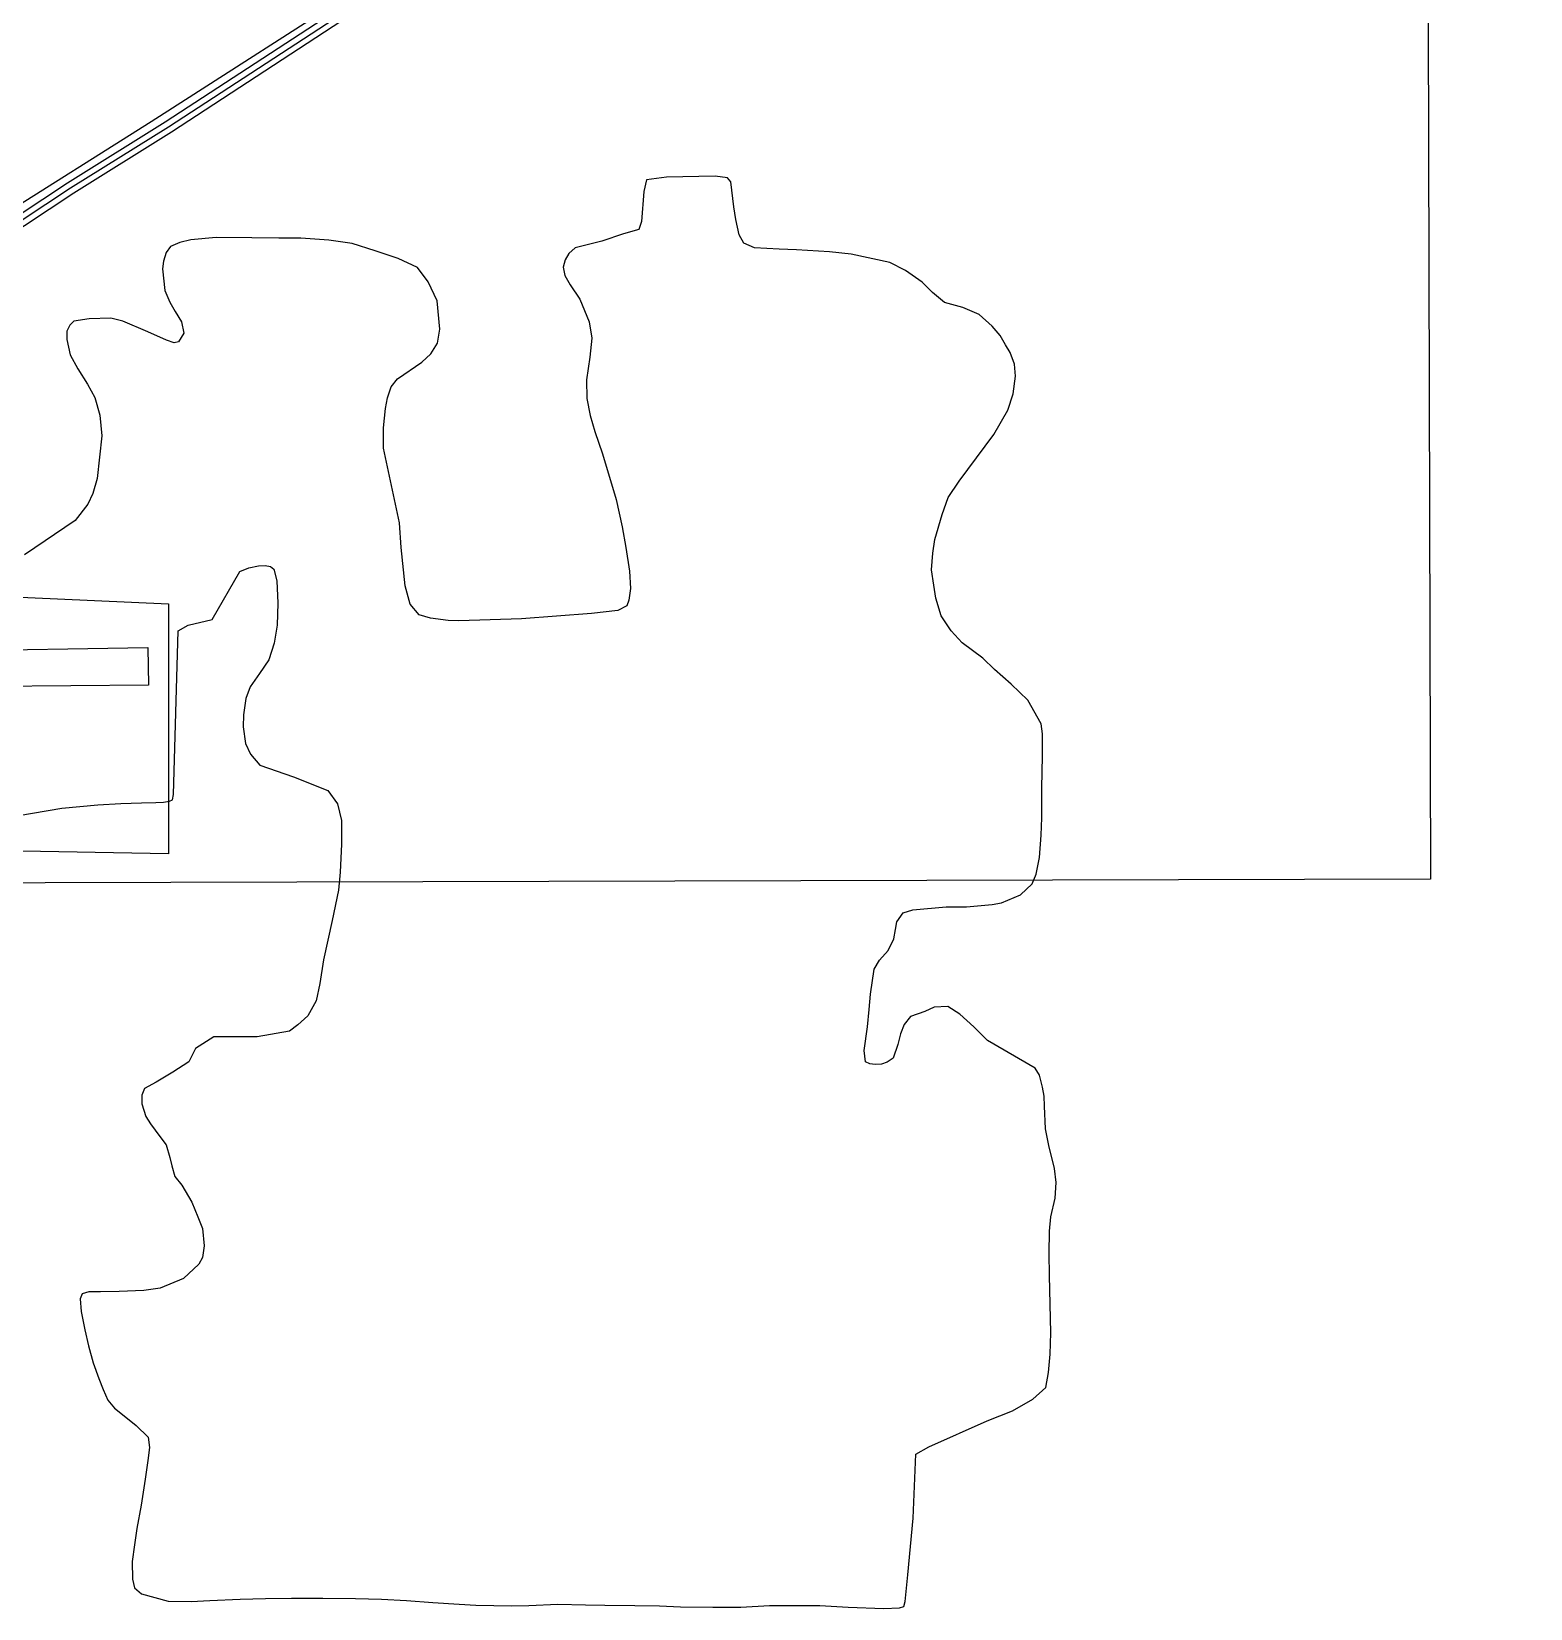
# Model space of a CAD drawing. Header units: millimetres. Extents: x 220021 to 223505, y 489325 to 491820.
# Drawn here: x 222343.5 to 222721.7, y 489414.2 to 489812.1 of the extents above; entities that cross this region are included whole.
import ezdxf

# ---------------------------------------------------------------- set-up
doc = ezdxf.new("R2010")
doc.units = ezdxf.units.MM
for name, color, linetype in [('A0013110', 8, 'Continuous'), ('A0023210', 8, 'Continuous'), ('B0014111', 8, 'Continuous'), ('B0024120', 8, 'B0024120'), ('E0022112', 8, 'Continuous'), ('F0017114', 8, 'Continuous'), ('zd001', 7, 'Continuous')]:
    doc.layers.add(name, color=color, linetype=linetype)
doc.linetypes.add('B0024120', pattern='A,10,-1.75,[133,ltypeshp.shx,S=0.75,R=0,X=0,Y=0],-3.25', length=15)

msp = doc.modelspace()

# ---------------------------------------------------------------- linework, layer by layer
at = {"layer": 'A0013110'}
for points in [[(222426.493, 489821.434), (222377.212, 489789.254), (222352.529, 489773.792), (222314.833, 489748.965), (222307.866, 489744.661), (222305.524, 489745.082), (222303.932, 489745.683), (222302.305, 489746.482), (222302.278, 489747.106), (222301.778, 489758.9), (222300.93, 489781.359), (222300.95, 489787.293), (222301.097, 489791.072), (222301.268, 489793.347), (222301.987, 489809.106), (222302.341, 489816.859)], [(222428.107, 489818.906), (222378.828, 489786.726), (222354.151, 489771.268), (222316.447, 489746.435), (222305.452, 489739.644), (222303.404, 489734.504), (222303.002, 489731.628), (222306.724, 489692.267), (222304.822, 489668.042), (222305.19, 489661.911), (222305.79, 489659.708), (222310.739, 489657.681)]]:
    msp.add_lwpolyline(points, dxfattribs=at)
at = {"layer": 'A0023210'}
msp.add_lwpolyline([(222745.05, 490023.33), (222705.86, 489999.33), (222680.91, 489982.42), (222644.15, 489958.28), (222605.39, 489933.46), (222535.42, 489889.18), (222531.658, 489886.46), (222522.18, 489881.16), (222513.593, 489875.781), (222479.93, 489853.03), (222427.3, 489820.17), (222378.02, 489787.99), (222353.34, 489772.53), (222315.64, 489747.7), (222302.428, 489739.539), (222302.17, 489739.38), (222300.23, 489738.18)], dxfattribs=at)
at = {"layer": 'B0014111'}
msp.add_lwpolyline([(222334.05, 489630.548), (222322.699, 489630.501), (222322.194, 489655.851), (222372.873, 489656.646), (222372.961, 489647.191), (222333.757, 489646.858)], close=True, dxfattribs=at)
at = {"layer": 'B0024120'}
msp.add_lwpolyline([(222327.461, 489605.594), (222324.01, 489605.692), (222311.917, 489631.381), (222311.591, 489648.299), (222315.401, 489666.751), (222323.817, 489670.164), (222378.026, 489667.651), (222378.045, 489604.636), (222336.468, 489605.341)], dxfattribs=at)
at = {"layer": 'E0022112'}
msp.add_lwpolyline([(222305.916, 489746.01), (222311.142, 489749.625), (222334.602, 489764.85), (222373.667, 489789.422), (222429.614, 489825.306), (222490.062, 489864.402), (222547.258, 489900.146), (222625.307, 489950.007), (222713.274, 490007.862), (222763.855, 490039.977), (222811.447, 490070.571), (222853.095, 490097.219), (222873.26, 490108.355), (222893.239, 490119.04), (222913.837, 490128.194), (222937.409, 490137.026), (222957.669, 490142.921), (222980.922, 490148.108), (223012.302, 490154.025), (223039.325, 490156.694), (223059.358, 490157.18), (223079.288, 490156.705), (223079.458, 490156.695)], dxfattribs=at)
at = {"layer": 'F0017114', "elevation": 25}
msp.add_lwpolyline([(222336.3, 489613.582), (222351.126, 489616.125), (222360.201, 489616.982), (222366.026, 489617.309), (222371.199, 489617.475), (222374.873, 489617.596), (222376.754, 489617.636), (222378.264, 489617.875), (222379.086, 489618.212), (222379.271, 489619.541), (222380.488, 489660.914), (222383.036, 489662.29), (222389.029, 489663.751), (222396.047, 489675.88), (222398.278, 489676.785), (222400.782, 489677.261), (222402.422, 489677.348), (222403.815, 489677.099), (222404.628, 489676.431), (222405.4, 489673.523), (222405.597, 489667.873), (222405.476, 489662.329), (222404.735, 489657.801), (222403.352, 489653.541), (222401.021, 489650.09), (222398.631, 489646.762), (222397.604, 489643.762), (222396.962, 489639.692), (222396.929, 489636.641), (222397.468, 489632.409), (222398.768, 489629.797), (222401.098, 489627.004), (222409.624, 489624.051), (222418.268, 489620.605), (222420.711, 489617.248), (222421.674, 489613.036), (222421.689, 489607.01), (222421.407, 489599.972), (222420.966, 489595.433), (222419.328, 489587.798), (222417.166, 489577.833), (222416.247, 489571.929), (222415.323, 489567.535), (222413.21, 489563.714), (222410.647, 489561.438), (222408.588, 489559.899), (222400.449, 489558.455), (222395.217, 489558.43), (222389.503, 489558.433), (222384.849, 489555.517), (222383.159, 489552.146), (222379.145, 489549.549), (222374.928, 489547.017), (222371.969, 489545.439), (222371.31, 489543.706), (222371.358, 489541.51), (222372.368, 489538.296), (222373.539, 489536.483), (222375.838, 489533.324), (222377.475, 489531.179), (222378.358, 489527.997), (222378.852, 489525.896), (222379.616, 489523.184), (222381.442, 489520.997), (222383.95, 489516.71), (222385.46, 489513.05), (222386.601, 489510.114), (222387.082, 489505.685), (222386.648, 489502.796), (222385.697, 489501.044), (222381.803, 489497.502), (222375.973, 489495.023), (222371.821, 489494.438), (222365.619, 489494.159), (222360.911, 489494.128), (222357.929, 489494.097), (222356.266, 489493.585), (222355.775, 489492.37), (222355.981, 489489.149), (222356.938, 489484.486), (222357.856, 489480.496), (222359, 489476.167), (222360.426, 489472.263), (222361.543, 489469.429), (222362.749, 489466.756), (222364.391, 489464.724), (222367.685, 489462.179), (222369.867, 489460.378), (222372.927, 489457.433), (222373.216, 489454.781), (222372.796, 489451.535), (222372.131, 489446.821), (222371.117, 489440.281), (222370.093, 489434.404), (222369.45, 489430.282), (222368.84, 489426.034), (222368.922, 489421.604), (222369.478, 489419.386), (222371.221, 489417.923), (222377.999, 489416.073), (222383.774, 489415.989), (222388.495, 489416.25), (222396.17, 489416.594), (222402.519, 489416.718), (222409.122, 489416.773), (222416.985, 489416.798), (222425.211, 489416.762), (222431.791, 489416.567), (222438.103, 489416.198), (222444.736, 489415.707), (222451.439, 489415.282), (222455.588, 489415.062), (222464.679, 489414.868), (222468.94, 489414.922), (222476.262, 489415.255), (222483.255, 489415.137), (222488.123, 489415.003), (222495.714, 489414.995), (222501.918, 489414.883), (222507.247, 489414.634), (222515.416, 489414.565), (222522.49, 489414.55), (222529.713, 489414.926), (222537.99, 489414.989), (222542.373, 489414.953), (222549.57, 489414.516), (222558.554, 489414.209), (222562.532, 489414.328), (222563.58, 489414.664), (222563.958, 489416.001), (222564.632, 489422.728), (222565.955, 489437.005), (222566.643, 489453.162), (222569.893, 489455), (222584.634, 489461.56), (222591.057, 489464.088), (222596.157, 489467.017), (222599.437, 489469.927), (222600.133, 489473.705), (222600.563, 489478.381), (222600.676, 489483.734), (222600.399, 489498.2), (222600.258, 489503.772), (222600.333, 489509.416), (222600.681, 489513.057), (222601.765, 489517.726), (222602.075, 489521.677), (222601.61, 489525.231), (222600.212, 489530.989), (222599.388, 489535.191), (222599.077, 489540.961), (222599, 489543.491), (222598.642, 489545.724), (222597.877, 489548.737), (222596.791, 489550.526), (222584.728, 489557.508), (222581.314, 489560.979), (222577.708, 489564.182), (222574.675, 489566.117), (222571.294, 489565.958), (222568.879, 489564.804), (222565.275, 489563.534), (222563.66, 489561.515), (222562.733, 489559.159), (222562.071, 489556.538), (222560.956, 489553.083), (222559.435, 489552.021), (222557.95, 489551.514), (222556.37, 489551.467), (222555.006, 489551.614), (222553.946, 489552.105), (222553.572, 489555.002), (222554.441, 489560.934), (222554.9, 489565.305), (222555.229, 489569.204), (222556.111, 489575.513), (222557.455, 489577.807), (222559.636, 489580.258), (222561.115, 489583.187), (222561.476, 489585.535), (222561.823, 489587.488), (222563.459, 489589.759), (222565.865, 489590.517), (222574.31, 489591.24), (222579.427, 489591.272), (222585.887, 489591.796), (222588.285, 489592.286), (222593.03, 489594.274), (222595.985, 489597.061), (222597.019, 489599.467), (222597.888, 489603.65), (222598.245, 489609.356), (222598.407, 489613.721), (222598.454, 489621.236), (222598.641, 489629.279), (222598.603, 489634.852), (222598.3, 489637.372), (222594.927, 489643.365), (222590.675, 489647.403), (222586.531, 489651.16), (222583.509, 489653.941), (222578.335, 489657.878), (222575.572, 489660.848), (222572.994, 489664.646), (222571.699, 489669.139), (222571.149, 489672.439), (222570.599, 489676.285), (222570.908, 489680.509), (222571.435, 489683.944), (222573.249, 489690.251), (222574.795, 489694.516), (222577.568, 489698.671), (222586.305, 489710.451), (222589.863, 489716.592), (222591.175, 489720.683), (222591.826, 489725.152), (222591.565, 489728.157), (222590.475, 489731.112), (222589.248, 489733.066), (222587.901, 489735.353), (222585.887, 489737.732), (222582.602, 489740.654), (222578.477, 489742.444), (222573.879, 489743.74), (222570.844, 489746.244), (222568.241, 489748.866), (222564.072, 489751.776), (222560.097, 489753.807), (222550.356, 489755.88), (222544.843, 489756.482), (222536.508, 489756.969), (222532.129, 489757.197), (222525.915, 489757.473), (222523.203, 489758.675), (222522.064, 489760.756), (222521.18, 489764.694), (222520.692, 489767.825), (222519.923, 489774.191), (222519.154, 489775.168), (222516.007, 489775.56), (222503.681, 489775.326), (222498.664, 489774.659), (222497.961, 489771.751), (222497.374, 489764.192), (222496.725, 489762.177), (222492.858, 489761.029), (222487.365, 489759.2), (222480.662, 489757.49), (222479.034, 489756.093), (222478.111, 489754.492), (222477.669, 489752.661), (222478.074, 489750.56), (222479.44, 489748.212), (222481.847, 489744.569), (222484.214, 489738.809), (222484.897, 489734.719), (222484.349, 489729.887), (222483.517, 489724.213), (222483.623, 489719.482), (222484.415, 489715.219), (222485.634, 489711.154), (222487.6, 489705.539), (222491.048, 489694.034), (222492.571, 489687.157), (222493.445, 489681.939), (222494.387, 489675.931), (222494.614, 489671.567), (222494.212, 489668.636), (222493.694, 489667.154), (222491.402, 489665.986), (222484.82, 489665.221), (222467.088, 489663.878), (222451.273, 489663.387), (222448.596, 489663.455), (222444.155, 489664.05), (222441.317, 489664.885), (222439.071, 489667.635), (222437.752, 489672.26), (222436.726, 489681.912), (222436.32, 489688.11), (222432.317, 489706.954), (222432.332, 489712.114), (222432.79, 489716.964), (222433.314, 489719.641), (222434.205, 489722.451), (222435.827, 489724.454), (222442.001, 489728.627), (222444.253, 489730.773), (222445.94, 489733.444), (222446.547, 489736.959), (222445.865, 489744.129), (222443.596, 489748.902), (222440.854, 489752.568), (222436.023, 489754.822), (222430.229, 489756.722), (222424.402, 489758.574), (222418.506, 489759.448), (222411.427, 489759.928), (222405.924, 489759.971), (222399.072, 489760.076), (222390.084, 489760.123), (222383.671, 489759.495), (222380.935, 489758.877), (222378.553, 489757.869), (222377.494, 489756.357), (222376.827, 489754.14), (222376.559, 489752.244), (222377.109, 489746.748), (222378.387, 489743.774), (222379.752, 489741.459), (222381.344, 489738.829), (222381.906, 489735.976), (222380.557, 489733.823), (222379.518, 489733.543), (222377.518, 489734.22), (222372.809, 489736.319), (222366.528, 489738.989), (222363.502, 489739.738), (222358.066, 489739.574), (222354.178, 489739.028), (222353.118, 489738.028), (222352.36, 489736.451), (222352.356, 489734.4), (222353.269, 489730.522), (222355.192, 489727.009), (222357.591, 489723.074), (222359.424, 489719.74), (222360.757, 489715.322), (222361.212, 489710.037), (222360.073, 489699.283), (222358.959, 489695.499), (222357.729, 489692.839), (222354.523, 489688.744), (222341.738, 489680.01)], dxfattribs=at)
at = {"layer": 'zd001'}
msp.add_lwpolyline([(222250.02, 490151.95), (222695.02, 490153.13), (222696.51, 489598.24), (222251.48, 489597.06), (222250.02, 490151.95)], dxfattribs=at)

doc.saveas('drawing.dxf')
